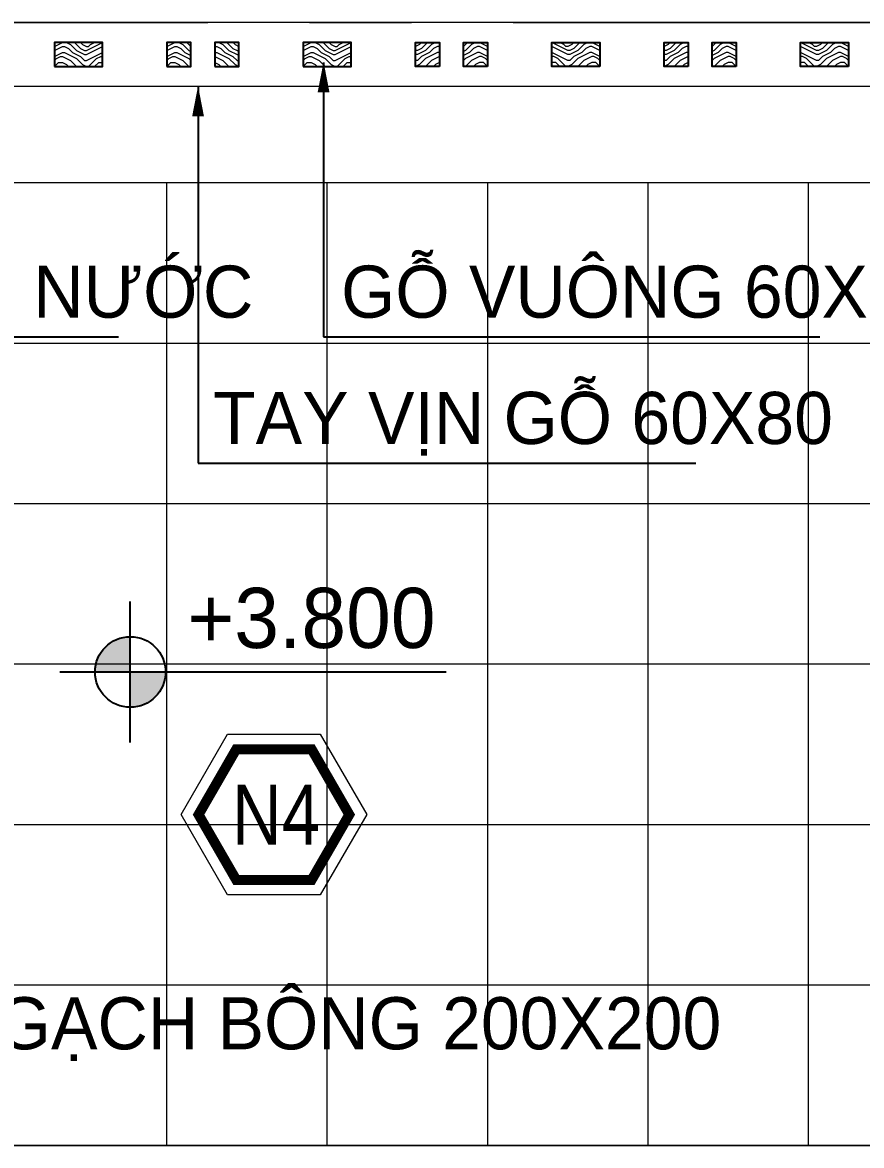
# Model space of a CAD drawing. Header units: inches. Extents: x 88947 to 296847, y 35049 to 161062.
# Drawn here: x 210032 to 211079, y 74720 to 76120 of the extents above; entities that cross this region are included whole.
import ezdxf

# ---------------------------------------------------------------- set-up
doc = ezdxf.new("R2010")
doc.units = ezdxf.units.IN
doc.header["$MEASUREMENT"] = 0
doc.linetypes.add('ACAD_ISO03W100', pattern=[30, 12, -18])
doc.linetypes.add('CENTER', pattern=[50.8, 31.75, -6.35, 6.35, -6.35])
for name, color, linetype, lineweight in [('A-Dims', 145, 'Continuous', 25), ('DIM', 7, 'Continuous', 25), ('HACTH', 8, 'Continuous', 5), ('KY HIEU', 4, 'Continuous', 25), ('netthay', 254, 'Continuous', 25), ('THAY', 3, 'Continuous', 18), ('TRUC', 252, 'ACAD_ISO03W100', 13)]:
    doc.layers.add(name, color=color, linetype=linetype, lineweight=lineweight)
doc.layers.add('text', color=2, linetype='Continuous')
doc.styles.add('DDCo-B-Helve-condense', font='VHELVCB.TTF')
doc.styles.add('FRANKO', font='VFRANKO.TTF')
doc.styles.add('TEXT', font='VHELVCN.TTF')
doc.styles.add('VNI-HELVE-CONDENSE', font='VNARIAL.TTF', dxfattribs={"width": 0.7})
doc.dimstyles.new('TAS-50', dxfattribs={"dimscale": 25, "dimtxt": 2.5, "dimasz": 0.7, "dimexe": 1.5, "dimexo": 1.5, "dimgap": 0.8, "dimtad": 1, "dimdec": 0, "dimzin": 3, "dimdsep": 46, "dimtxsty": 'VNI-HELVE-CONDENSE', "dimblk": 'TICK', "dimcen": 2.5, "dimclrt": 71, "dimazin": 2, "dimtfac": 0.75, "dimtdec": 0, "dimtix": 1, "dimtmove": 2, "dimatfit": 2, "dimldrblk": 'TICK123', "dimfxl": 1.5, "dimtolj": 1, "dimtzin": 0, "dimarcsym": 0})

# ---------------------------------------------------------------- blocks, each defined once
blk = doc.blocks.new('cd2')
h = blk.add_hatch(color=256)
h.paths.add_polyline_path([(0, 110, 0.414214), (-110, 0), (0, 0)])
h.paths.add_polyline_path([(0, -110, 0.414214), (110, 0), (0, 0)])
for p, q in [((0, -220), (0, 220)), ((-220, 0), (985, 0))]:
    blk.add_line(p, q)
blk.add_circle((0, 0), 110)
at = {"style": 'TEXT'}
blk.add_attdef('CAO ÑOÄ', (177.6, 74.7), '', height=200, dxfattribs=at)
blk = doc.blocks.new('TICK')
at = {"layer": 'A-Dims', "color": 1}
for p, q in [((0, 1.5), (0, -1.5)), ((-2, 0), (2, 0))]:
    blk.add_line(p, q, dxfattribs=at)
at = {"layer": 'A-Dims', "color": 1, "const_width": 0.788}
blk.add_lwpolyline([(-0.334, -0.349), (0.383, 0.378)], dxfattribs=at)
at = {"layer": 'A-Dims', "color": 1, "const_width": 0.394}
for points in [[(0.244, 0.517, -0.414214), (0.523, 0.517, -1)], [(0.523, 0.517, -0.414214), (0.523, 0.238, -1)], [(-0.473, -0.21, 0.414214), (-0.473, -0.488, 1)], [(-0.473, -0.488, 0.414214), (-0.195, -0.488, 1)]]:
    blk.add_lwpolyline(points, format="xyb", dxfattribs=at)
blk = doc.blocks.new('TICK123')
at = {"layer": 'A-Dims', "color": 1}
blk.add_lwpolyline([(0.046, 0, 0, 0.84, 0), (-2.111, 0, 8.4, 8.4, 0)], format="xyseb", dxfattribs=at)

msp = doc.modelspace()

# ---------------------------------------------------------------- hatches: boundary and pattern name
at = {"layer": 'HACTH'}
h = msp.add_hatch(dxfattribs=at)
h.set_pattern_fill('ENDGRAIN', color=256, scale=50, style=0, pattern_type=2)
h.set_pattern_definition([(0, (210112.224, 76065.48), (50, 50), [2.5, -47.5]), (0, (210077.224, 76070.48), (50, 50), [5, -45]), (0, (210109.724, 76072.98), (50, 50), [2.5, -47.5]), (0, (210079.724, 76077.98), (50, 50), [2.5, -47.5]), (0, (210109.724, 76080.48), (50, 50), [2.5, -47.5]), (0, (210082.224, 76082.98), (50, 50), [2.5, -47.5]), (0, (210109.724, 76085.48), (50, 50), [2.5, -47.5]), (0, (210082.224, 76090.48), (50, 50), [2.5, -27.5, 2.5, -17.5]), (0, (210082.224, 76095.48), (50, 50), [5, -25, 2.5, -17.5]), (0, (210079.724, 76102.98), (50, 50), [2.5, -7.5, 2.5, -20, 2.5, -15]), (0, (210077.224, 76107.98), (50, 50), [2.5, -10, 5, -32.5]), (0, (210109.724, 76110.48), (50, 50), [2.5, -47.5]), (0, (210077.224, 76112.98), (50, 50), [2.5, -12.5, 2.5, -32.5]), (45, (210072.224, 76065.48), (6e-15, 50), [7.071, -63.64]), (45, (210114.724, 76065.48), (6e-15, 50), [14.142, -56.569]), (45, (210114.724, 76090.48), (6e-15, 50), [3.535, -67.175]), (45, (210072.224, 76095.48), (6e-15, 50), [10.607, -60.104]), (45, (210114.724, 76095.48), (6e-15, 50), [17.678, -53.033]), (45, (210114.724, 76102.98), (6e-15, 50), [10.607, -60.104]), (315, (210104.724, 76107.98), (50, -1e-14), [3.535, -67.175]), (315, (210087.224, 76067.98), (50, -1e-14), [7.071, -63.64]), (315, (210089.724, 76087.98), (50, -1e-14), [7.07, -63.64]), (315, (210104.724, 76077.98), (50, -1e-14), [7.07, -63.64]), (315, (210102.224, 76097.98), (50, -1e-14), [7.07, -63.64]), (315, (210104.724, 76102.98), (50, -1e-14), [10.607, -60.104]), (315, (210092.224, 76072.98), (50, -1e-14), [10.607, -60.104]), (315, (210099.724, 76075.48), (50, -1e-14), [10.607, -60.104]), (315, (210092.224, 76092.98), (50, -1e-14), [10.607, -60.104]), (315, (210097.224, 76095.48), (50, -1e-14), [10.607, -60.104]), (26.565, (210074.724, 76075.48), (50, 2e-08), [5.59, -106.213]), (26.565, (210112.224, 76072.98), (50, 2e-08), [22.36, -89.443]), (26.565, (210112.224, 76080.48), (50, 2e-08), [22.36, -89.443]), (26.565, (210112.224, 76085.48), (50, 2e-08), [22.361, -33.5, 11.1805, -44.762]), (26.565, (210117.224, 76092.98), (50, 2e-08), [5.59, -106.213]), (26.565, (210072.224, 76110.48), (50, 2e-08), [5.59, -106.213]), (26.565, (210112.224, 76110.48), (50, 2e-08), [11.18, -100.623]), (333.435, (210099.724, 76065.48), (50, -2e-08), [11.18, -100.623]), (333.435, (210082.224, 76077.98), (50, -2e-08), [11.18, -100.623]), (333.435, (210082.224, 76070.48), (50, -2e-08), [5.59, -106.213]), (333.435, (210084.724, 76082.98), (50, -2e-08), [16.77, -95.033]), (333.435, (210094.724, 76082.98), (50, -2e-08), [11.18, -100.623]), (333.435, (210099.724, 76085.48), (50, -2e-08), [11.18, -100.623]), (333.435, (210084.724, 76090.48), (50, -2e-08), [5.59, -106.213]), (333.435, (210087.224, 76095.48), (50, -2e-08), [5.59, -106.213]), (333.435, (210107.224, 76105.48), (50, -2e-08), [5.59, -106.213]), (333.435, (210104.724, 76087.98), (50, -2e-08), [5.59, -106.213]), (333.435, (210082.224, 76102.98), (50, -2e-08), [16.77, -95.033]), (333.435, (210079.724, 76107.98), (50, -2e-08), [11.18, -100.623]), (333.435, (210107.224, 76092.98), (50, -2e-08), [5.59, -50.31, 5.59, -50.313]), (333.435, (210092.224, 76102.98), (50, -2e-08), [11.18, -100.623]), (333.435, (210094.724, 76107.98), (50, -2e-08), [11.18, -100.623]), (333.435, (210079.724, 76112.98), (50, -2e-08), [11.18, -100.623]), (333.435, (210094.724, 76112.98), (50, -2e-08), [11.18, -100.623])])
h.paths.add_polyline_path([(210132.2, 76095.5), (210072.2, 76095.5), (210072.2, 76065.5), (210132.2, 76065.5)])
h = msp.add_hatch(dxfattribs=at)
h.set_pattern_fill('ENDGRAIN', color=256, scale=50, style=0, pattern_type=2)
h.set_pattern_definition([(0, (210252.224, 76065.48), (50, 50), [2.5, -47.5]), (0, (210217.224, 76070.48), (50, 50), [5, -45]), (0, (210249.724, 76072.98), (50, 50), [2.5, -47.5]), (0, (210219.724, 76077.98), (50, 50), [2.5, -47.5]), (0, (210249.724, 76080.48), (50, 50), [2.5, -47.5]), (0, (210222.224, 76082.98), (50, 50), [2.5, -47.5]), (0, (210249.724, 76085.48), (50, 50), [2.5, -47.5]), (0, (210222.224, 76090.48), (50, 50), [2.5, -27.5, 2.5, -17.5]), (0, (210222.224, 76095.48), (50, 50), [5, -25, 2.5, -17.5]), (0, (210219.724, 76102.98), (50, 50), [2.5, -7.5, 2.5, -20, 2.5, -15]), (0, (210217.224, 76107.98), (50, 50), [2.5, -10, 5, -32.5]), (0, (210249.724, 76110.48), (50, 50), [2.5, -47.5]), (0, (210217.224, 76112.98), (50, 50), [2.5, -12.5, 2.5, -32.5]), (45, (210212.224, 76065.48), (6e-15, 50), [7.071, -63.64]), (45, (210254.724, 76065.48), (6e-15, 50), [14.142, -56.569]), (45, (210254.724, 76090.48), (6e-15, 50), [3.535, -67.175]), (45, (210212.224, 76095.48), (6e-15, 50), [10.607, -60.104]), (45, (210254.724, 76095.48), (6e-15, 50), [17.678, -53.033]), (45, (210254.724, 76102.98), (6e-15, 50), [10.607, -60.104]), (315, (210244.724, 76107.98), (50, -1e-14), [3.535, -67.175]), (315, (210227.224, 76067.98), (50, -1e-14), [7.071, -63.64]), (315, (210229.724, 76087.98), (50, -1e-14), [7.071, -63.64]), (315, (210244.724, 76077.98), (50, -1e-14), [7.071, -63.64]), (315, (210242.224, 76097.98), (50, -1e-14), [7.071, -63.64]), (315, (210244.724, 76102.98), (50, -1e-14), [10.607, -60.104]), (315, (210232.224, 76072.98), (50, -1e-14), [10.607, -60.104]), (315, (210239.724, 76075.48), (50, -1e-14), [10.607, -60.104]), (315, (210232.224, 76092.98), (50, -1e-14), [10.607, -60.104]), (315, (210237.224, 76095.48), (50, -1e-14), [10.607, -60.104]), (26.565, (210214.724, 76075.48), (50, 2e-08), [5.59, -106.213]), (26.565, (210252.224, 76072.98), (50, 2e-08), [22.36, -89.443]), (26.565, (210252.224, 76080.48), (50, 2e-08), [22.36, -89.443]), (26.565, (210252.224, 76085.48), (50, 2e-08), [22.361, -33.5, 11.1805, -44.762]), (26.565, (210257.224, 76092.98), (50, 2e-08), [5.59, -106.213]), (26.565, (210212.224, 76110.48), (50, 2e-08), [5.59, -106.213]), (26.565, (210252.224, 76110.48), (50, 2e-08), [11.18, -100.623]), (333.435, (210239.724, 76065.48), (50, -2e-08), [11.18, -100.623]), (333.435, (210222.224, 76077.98), (50, -2e-08), [11.18, -100.623]), (333.435, (210222.224, 76070.48), (50, -2e-08), [5.59, -106.213]), (333.435, (210224.724, 76082.98), (50, -2e-08), [16.77, -95.033]), (333.435, (210234.724, 76082.98), (50, -2e-08), [11.18, -100.623]), (333.435, (210239.724, 76085.48), (50, -2e-08), [11.18, -100.623]), (333.435, (210224.724, 76090.48), (50, -2e-08), [5.59, -106.213]), (333.435, (210227.224, 76095.48), (50, -2e-08), [5.59, -106.213]), (333.435, (210247.224, 76105.48), (50, -2e-08), [5.59, -106.213]), (333.435, (210244.724, 76087.98), (50, -2e-08), [5.59, -106.213]), (333.435, (210222.224, 76102.98), (50, -2e-08), [16.77, -95.033]), (333.435, (210219.724, 76107.98), (50, -2e-08), [11.18, -100.623]), (333.435, (210247.224, 76092.98), (50, -2e-08), [5.59, -50.31, 5.59, -50.3134]), (333.435, (210232.224, 76102.98), (50, -2e-08), [11.18, -100.623]), (333.435, (210234.724, 76107.98), (50, -2e-08), [11.18, -100.623]), (333.435, (210219.724, 76112.98), (50, -2e-08), [11.18, -100.623]), (333.435, (210234.724, 76112.98), (50, -2e-08), [11.18, -100.623])])
h.paths.add_polyline_path([(210302.2, 76095.5), (210272.2, 76095.5), (210272.2, 76065.5), (210302.2, 76065.5)])
h.paths.add_polyline_path([(210242.2, 76095.5), (210212.2, 76095.5), (210212.2, 76065.5), (210242.2, 76065.5)])
h = msp.add_hatch(dxfattribs=at)
h.set_pattern_fill('ENDGRAIN', color=256, scale=50, style=0, pattern_type=2)
h.set_pattern_definition([(0, (210422.224, 76065.48), (50, 50), [2.5, -47.5]), (0, (210387.224, 76070.48), (50, 50), [5, -45]), (0, (210419.724, 76072.98), (50, 50), [2.5, -47.5]), (0, (210389.724, 76077.98), (50, 50), [2.5, -47.5]), (0, (210419.724, 76080.48), (50, 50), [2.5, -47.5]), (0, (210392.224, 76082.98), (50, 50), [2.5, -47.5]), (0, (210419.724, 76085.48), (50, 50), [2.5, -47.5]), (0, (210392.224, 76090.48), (50, 50), [2.5, -27.5, 2.5, -17.5]), (0, (210392.224, 76095.48), (50, 50), [5, -25, 2.5, -17.5]), (0, (210389.724, 76102.98), (50, 50), [2.5, -7.5, 2.5, -20, 2.5, -15]), (0, (210387.224, 76107.98), (50, 50), [2.5, -10, 5, -32.5]), (0, (210419.724, 76110.48), (50, 50), [2.5, -47.5]), (0, (210387.224, 76112.98), (50, 50), [2.5, -12.5, 2.5, -32.5]), (45, (210382.224, 76065.48), (6e-15, 50), [7.071, -63.64]), (45, (210424.724, 76065.48), (6e-15, 50), [14.142, -56.569]), (45, (210424.724, 76090.48), (6e-15, 50), [3.535, -67.175]), (45, (210382.224, 76095.48), (6e-15, 50), [10.607, -60.104]), (45, (210424.724, 76095.48), (6e-15, 50), [17.678, -53.033]), (45, (210424.724, 76102.98), (6e-15, 50), [10.607, -60.104]), (315, (210414.724, 76107.98), (50, -1e-14), [3.535, -67.175]), (315, (210397.224, 76067.98), (50, -1e-14), [7.071, -63.64]), (315, (210399.724, 76087.98), (50, -1e-14), [7.07, -63.64]), (315, (210414.724, 76077.98), (50, -1e-14), [7.07, -63.64]), (315, (210412.224, 76097.98), (50, -1e-14), [7.07, -63.64]), (315, (210414.724, 76102.98), (50, -1e-14), [10.607, -60.104]), (315, (210402.224, 76072.98), (50, -1e-14), [10.607, -60.104]), (315, (210409.724, 76075.48), (50, -1e-14), [10.607, -60.104]), (315, (210402.224, 76092.98), (50, -1e-14), [10.607, -60.104]), (315, (210407.224, 76095.48), (50, -1e-14), [10.607, -60.104]), (26.565, (210384.724, 76075.48), (50, 2e-08), [5.59, -106.213]), (26.565, (210422.224, 76072.98), (50, 2e-08), [22.36, -89.443]), (26.565, (210422.224, 76080.48), (50, 2e-08), [22.36, -89.443]), (26.565, (210422.224, 76085.48), (50, 2e-08), [22.361, -33.5, 11.1805, -44.762]), (26.565, (210427.224, 76092.98), (50, 2e-08), [5.59, -106.213]), (26.565, (210382.224, 76110.48), (50, 2e-08), [5.59, -106.213]), (26.565, (210422.224, 76110.48), (50, 2e-08), [11.18, -100.623]), (333.435, (210409.724, 76065.48), (50, -2e-08), [11.18, -100.623]), (333.435, (210392.224, 76077.98), (50, -2e-08), [11.18, -100.623]), (333.435, (210392.224, 76070.48), (50, -2e-08), [5.59, -106.213]), (333.435, (210394.724, 76082.98), (50, -2e-08), [16.77, -95.033]), (333.435, (210404.724, 76082.98), (50, -2e-08), [11.18, -100.623]), (333.435, (210409.724, 76085.48), (50, -2e-08), [11.18, -100.623]), (333.435, (210394.724, 76090.48), (50, -2e-08), [5.59, -106.213]), (333.435, (210397.224, 76095.48), (50, -2e-08), [5.59, -106.213]), (333.435, (210417.224, 76105.48), (50, -2e-08), [5.59, -106.213]), (333.435, (210414.724, 76087.98), (50, -2e-08), [5.59, -106.213]), (333.435, (210392.224, 76102.98), (50, -2e-08), [16.77, -95.033]), (333.435, (210389.724, 76107.98), (50, -2e-08), [11.18, -100.623]), (333.435, (210417.224, 76092.98), (50, -2e-08), [5.59, -50.31, 5.59, -50.313]), (333.435, (210402.224, 76102.98), (50, -2e-08), [11.18, -100.623]), (333.435, (210404.724, 76107.98), (50, -2e-08), [11.18, -100.623]), (333.435, (210389.724, 76112.98), (50, -2e-08), [11.18, -100.623]), (333.435, (210404.724, 76112.98), (50, -2e-08), [11.18, -100.623])])
h.paths.add_polyline_path([(210442.2, 76095.5), (210382.2, 76095.5), (210382.2, 76065.5), (210442.2, 76065.5)])
h = msp.add_hatch(dxfattribs=at)
h.set_pattern_fill('ENDGRAIN', color=256, scale=50, style=0, pattern_type=2)
h.set_pattern_definition([(180, (210572.224, 76065.48), (-50, 50), [2.5, -47.5]), (180, (210607.224, 76070.48), (-50, 50), [5, -45]), (180, (210574.724, 76072.98), (-50, 50), [2.5, -47.5]), (180, (210604.724, 76077.98), (-50, 50), [2.5, -47.5]), (180, (210574.724, 76080.48), (-50, 50), [2.5, -47.5]), (180, (210602.224, 76082.98), (-50, 50), [2.5, -47.5]), (180, (210574.724, 76085.48), (-50, 50), [2.5, -47.5]), (180, (210602.224, 76090.48), (-50, 50), [2.5, -27.5, 2.5, -17.5]), (180, (210602.224, 76095.48), (-50, 50), [5, -25, 2.5, -17.5]), (180, (210604.724, 76102.98), (-50, 50), [2.5, -7.5, 2.5, -20, 2.5, -15]), (180, (210607.224, 76107.98), (-50, 50), [2.5, -10, 5, -32.5]), (180, (210574.724, 76110.48), (-50, 50), [2.5, -47.5]), (180, (210607.224, 76112.98), (-50, 50), [2.5, -12.5, 2.5, -32.5]), (135, (210612.224, 76065.48), (-6e-15, 50), [7.071, -63.64]), (135, (210569.724, 76065.48), (-6e-15, 50), [14.142, -56.569]), (135, (210569.724, 76090.48), (-6e-15, 50), [3.535, -67.175]), (135, (210612.224, 76095.48), (-6e-15, 50), [10.607, -60.104]), (135, (210569.724, 76095.48), (-6e-15, 50), [17.678, -53.033]), (135, (210569.724, 76102.98), (-6e-15, 50), [10.607, -60.104]), (225, (210579.724, 76107.98), (-50, -1e-14), [3.535, -67.175]), (225, (210597.224, 76067.98), (-50, -1e-14), [7.071, -63.64]), (225, (210594.724, 76087.98), (-50, -1e-14), [7.071, -63.64]), (225, (210579.724, 76077.98), (-50, -1e-14), [7.071, -63.64]), (225, (210582.224, 76097.98), (-50, -1e-14), [7.071, -63.64]), (225, (210579.724, 76102.98), (-50, -1e-14), [10.607, -60.104]), (225, (210592.224, 76072.98), (-50, -1e-14), [10.607, -60.104]), (225, (210584.724, 76075.48), (-50, -1e-14), [10.607, -60.104]), (225, (210592.224, 76092.98), (-50, -1e-14), [10.607, -60.104]), (225, (210587.224, 76095.48), (-50, -1e-14), [10.607, -60.104]), (153.435, (210609.724, 76075.48), (-50, 2e-08), [5.59, -106.213]), (153.435, (210572.224, 76072.98), (-50, 2e-08), [22.36, -89.443]), (153.435, (210572.224, 76080.48), (-50, 2e-08), [22.36, -89.443]), (153.435, (210572.224, 76085.48), (-50, 2e-08), [22.361, -33.5, 11.1805, -44.762]), (153.435, (210567.224, 76092.98), (-50, 2e-08), [5.59, -106.213]), (153.435, (210612.224, 76110.48), (-50, 2e-08), [5.59, -106.213]), (153.435, (210572.224, 76110.48), (-50, 2e-08), [11.18, -100.623]), (206.565, (210584.724, 76065.48), (-50, -2e-08), [11.18, -100.623]), (206.565, (210602.224, 76077.98), (-50, -2e-08), [11.18, -100.623]), (206.565, (210602.224, 76070.48), (-50, -2e-08), [5.59, -106.213]), (206.565, (210599.724, 76082.98), (-50, -2e-08), [16.77, -95.033]), (206.565, (210589.724, 76082.98), (-50, -2e-08), [11.18, -100.623]), (206.565, (210584.724, 76085.48), (-50, -2e-08), [11.18, -100.623]), (206.565, (210599.724, 76090.48), (-50, -2e-08), [5.59, -106.213]), (206.565, (210597.224, 76095.48), (-50, -2e-08), [5.59, -106.213]), (206.565, (210577.224, 76105.48), (-50, -2e-08), [5.59, -106.213]), (206.565, (210579.724, 76087.98), (-50, -2e-08), [5.59, -106.213]), (206.565, (210602.224, 76102.98), (-50, -2e-08), [16.77, -95.033]), (206.565, (210604.724, 76107.98), (-50, -2e-08), [11.18, -100.623]), (206.565, (210577.224, 76092.98), (-50, -2e-08), [5.59, -50.31, 5.59, -50.3134]), (206.565, (210592.224, 76102.98), (-50, -2e-08), [11.18, -100.623]), (206.565, (210589.724, 76107.98), (-50, -2e-08), [11.18, -100.623]), (206.565, (210604.724, 76112.98), (-50, -2e-08), [11.18, -100.623]), (206.565, (210589.724, 76112.98), (-50, -2e-08), [11.18, -100.623])])
h.paths.add_polyline_path([(210522.2, 76095.5), (210552.2, 76095.5), (210552.2, 76065.5), (210522.2, 76065.5)])
h.paths.add_polyline_path([(210582.2, 76095.5), (210612.2, 76095.5), (210612.2, 76065.5), (210582.2, 76065.5)])
h = msp.add_hatch(dxfattribs=at)
h.set_pattern_fill('ENDGRAIN', color=256, scale=50, style=0, pattern_type=2)
h.set_pattern_definition([(180, (210712.224, 76065.48), (-50, 50), [2.5, -47.5]), (180, (210747.224, 76070.48), (-50, 50), [5, -45]), (180, (210714.724, 76072.98), (-50, 50), [2.5, -47.5]), (180, (210744.724, 76077.98), (-50, 50), [2.5, -47.5]), (180, (210714.724, 76080.48), (-50, 50), [2.5, -47.5]), (180, (210742.224, 76082.98), (-50, 50), [2.5, -47.5]), (180, (210714.724, 76085.48), (-50, 50), [2.5, -47.5]), (180, (210742.224, 76090.48), (-50, 50), [2.5, -27.5, 2.5, -17.5]), (180, (210742.224, 76095.48), (-50, 50), [5, -25, 2.5, -17.5]), (180, (210744.724, 76102.98), (-50, 50), [2.5, -7.5, 2.5, -20, 2.5, -15]), (180, (210747.224, 76107.98), (-50, 50), [2.5, -10, 5, -32.5]), (180, (210714.724, 76110.48), (-50, 50), [2.5, -47.5]), (180, (210747.224, 76112.98), (-50, 50), [2.5, -12.5, 2.5, -32.5]), (135, (210752.224, 76065.48), (-6e-15, 50), [7.071, -63.64]), (135, (210709.724, 76065.48), (-6e-15, 50), [14.142, -56.569]), (135, (210709.724, 76090.48), (-6e-15, 50), [3.535, -67.175]), (135, (210752.224, 76095.48), (-6e-15, 50), [10.607, -60.104]), (135, (210709.724, 76095.48), (-6e-15, 50), [17.678, -53.033]), (135, (210709.724, 76102.98), (-6e-15, 50), [10.607, -60.104]), (225, (210719.724, 76107.98), (-50, -1e-14), [3.535, -67.175]), (225, (210737.224, 76067.98), (-50, -1e-14), [7.071, -63.64]), (225, (210734.724, 76087.98), (-50, -1e-14), [7.07, -63.64]), (225, (210719.724, 76077.98), (-50, -1e-14), [7.07, -63.64]), (225, (210722.224, 76097.98), (-50, -1e-14), [7.07, -63.64]), (225, (210719.724, 76102.98), (-50, -1e-14), [10.607, -60.104]), (225, (210732.224, 76072.98), (-50, -1e-14), [10.607, -60.104]), (225, (210724.724, 76075.48), (-50, -1e-14), [10.607, -60.104]), (225, (210732.224, 76092.98), (-50, -1e-14), [10.607, -60.104]), (225, (210727.224, 76095.48), (-50, -1e-14), [10.607, -60.104]), (153.435, (210749.724, 76075.48), (-50, 2e-08), [5.59, -106.213]), (153.435, (210712.224, 76072.98), (-50, 2e-08), [22.36, -89.443]), (153.435, (210712.224, 76080.48), (-50, 2e-08), [22.36, -89.443]), (153.435, (210712.224, 76085.48), (-50, 2e-08), [22.361, -33.5, 11.1805, -44.762]), (153.435, (210707.224, 76092.98), (-50, 2e-08), [5.59, -106.213]), (153.435, (210752.224, 76110.48), (-50, 2e-08), [5.59, -106.213]), (153.435, (210712.224, 76110.48), (-50, 2e-08), [11.18, -100.623]), (206.565, (210724.724, 76065.48), (-50, -2e-08), [11.18, -100.623]), (206.565, (210742.224, 76077.98), (-50, -2e-08), [11.18, -100.623]), (206.565, (210742.224, 76070.48), (-50, -2e-08), [5.59, -106.213]), (206.565, (210739.724, 76082.98), (-50, -2e-08), [16.77, -95.033]), (206.565, (210729.724, 76082.98), (-50, -2e-08), [11.18, -100.623]), (206.565, (210724.724, 76085.48), (-50, -2e-08), [11.18, -100.623]), (206.565, (210739.724, 76090.48), (-50, -2e-08), [5.59, -106.213]), (206.565, (210737.224, 76095.48), (-50, -2e-08), [5.59, -106.213]), (206.565, (210717.224, 76105.48), (-50, -2e-08), [5.59, -106.213]), (206.565, (210719.724, 76087.98), (-50, -2e-08), [5.59, -106.213]), (206.565, (210742.224, 76102.98), (-50, -2e-08), [16.77, -95.033]), (206.565, (210744.724, 76107.98), (-50, -2e-08), [11.18, -100.623]), (206.565, (210717.224, 76092.98), (-50, -2e-08), [5.59, -50.31, 5.59, -50.313]), (206.565, (210732.224, 76102.98), (-50, -2e-08), [11.18, -100.623]), (206.565, (210729.724, 76107.98), (-50, -2e-08), [11.18, -100.623]), (206.565, (210744.724, 76112.98), (-50, -2e-08), [11.18, -100.623]), (206.565, (210729.724, 76112.98), (-50, -2e-08), [11.18, -100.623])])
h.paths.add_polyline_path([(210692.2, 76095.5), (210752.2, 76095.5), (210752.2, 76065.5), (210692.2, 76065.5)])
h = msp.add_hatch(dxfattribs=at)
h.set_pattern_fill('ENDGRAIN', color=256, scale=50, style=0, pattern_type=2)
h.set_pattern_definition([(180, (210882.224, 76065.48), (-50, 50), [2.5, -47.5]), (180, (210917.224, 76070.48), (-50, 50), [5, -45]), (180, (210884.724, 76072.98), (-50, 50), [2.5, -47.5]), (180, (210914.724, 76077.98), (-50, 50), [2.5, -47.5]), (180, (210884.724, 76080.48), (-50, 50), [2.5, -47.5]), (180, (210912.224, 76082.98), (-50, 50), [2.5, -47.5]), (180, (210884.724, 76085.48), (-50, 50), [2.5, -47.5]), (180, (210912.224, 76090.48), (-50, 50), [2.5, -27.5, 2.5, -17.5]), (180, (210912.224, 76095.48), (-50, 50), [5, -25, 2.5, -17.5]), (180, (210914.724, 76102.98), (-50, 50), [2.5, -7.5, 2.5, -20, 2.5, -15]), (180, (210917.224, 76107.98), (-50, 50), [2.5, -10, 5, -32.5]), (180, (210884.724, 76110.48), (-50, 50), [2.5, -47.5]), (180, (210917.224, 76112.98), (-50, 50), [2.5, -12.5, 2.5, -32.5]), (135, (210922.224, 76065.48), (-6e-15, 50), [7.071, -63.64]), (135, (210879.724, 76065.48), (-6e-15, 50), [14.142, -56.569]), (135, (210879.724, 76090.48), (-6e-15, 50), [3.535, -67.175]), (135, (210922.224, 76095.48), (-6e-15, 50), [10.607, -60.104]), (135, (210879.724, 76095.48), (-6e-15, 50), [17.678, -53.033]), (135, (210879.724, 76102.98), (-6e-15, 50), [10.607, -60.104]), (225, (210889.724, 76107.98), (-50, -1e-14), [3.535, -67.175]), (225, (210907.224, 76067.98), (-50, -1e-14), [7.071, -63.64]), (225, (210904.724, 76087.98), (-50, -1e-14), [7.071, -63.64]), (225, (210889.724, 76077.98), (-50, -1e-14), [7.071, -63.64]), (225, (210892.224, 76097.98), (-50, -1e-14), [7.071, -63.64]), (225, (210889.724, 76102.98), (-50, -1e-14), [10.607, -60.104]), (225, (210902.224, 76072.98), (-50, -1e-14), [10.607, -60.104]), (225, (210894.724, 76075.48), (-50, -1e-14), [10.607, -60.104]), (225, (210902.224, 76092.98), (-50, -1e-14), [10.607, -60.104]), (225, (210897.224, 76095.48), (-50, -1e-14), [10.607, -60.104]), (153.435, (210919.724, 76075.48), (-50, 2e-08), [5.59, -106.213]), (153.435, (210882.224, 76072.98), (-50, 2e-08), [22.36, -89.443]), (153.435, (210882.224, 76080.48), (-50, 2e-08), [22.36, -89.443]), (153.435, (210882.224, 76085.48), (-50, 2e-08), [22.361, -33.5, 11.1805, -44.762]), (153.435, (210877.224, 76092.98), (-50, 2e-08), [5.59, -106.213]), (153.435, (210922.224, 76110.48), (-50, 2e-08), [5.59, -106.213]), (153.435, (210882.224, 76110.48), (-50, 2e-08), [11.18, -100.623]), (206.565, (210894.724, 76065.48), (-50, -2e-08), [11.18, -100.623]), (206.565, (210912.224, 76077.98), (-50, -2e-08), [11.18, -100.623]), (206.565, (210912.224, 76070.48), (-50, -2e-08), [5.59, -106.213]), (206.565, (210909.724, 76082.98), (-50, -2e-08), [16.77, -95.033]), (206.565, (210899.724, 76082.98), (-50, -2e-08), [11.18, -100.623]), (206.565, (210894.724, 76085.48), (-50, -2e-08), [11.18, -100.623]), (206.565, (210909.724, 76090.48), (-50, -2e-08), [5.59, -106.213]), (206.565, (210907.224, 76095.48), (-50, -2e-08), [5.59, -106.213]), (206.565, (210887.224, 76105.48), (-50, -2e-08), [5.59, -106.213]), (206.565, (210889.724, 76087.98), (-50, -2e-08), [5.59, -106.213]), (206.565, (210912.224, 76102.98), (-50, -2e-08), [16.77, -95.033]), (206.565, (210914.724, 76107.98), (-50, -2e-08), [11.18, -100.623]), (206.565, (210887.224, 76092.98), (-50, -2e-08), [5.59, -50.31, 5.59, -50.3134]), (206.565, (210902.224, 76102.98), (-50, -2e-08), [11.18, -100.623]), (206.565, (210899.724, 76107.98), (-50, -2e-08), [11.18, -100.623]), (206.565, (210914.724, 76112.98), (-50, -2e-08), [11.18, -100.623]), (206.565, (210899.724, 76112.98), (-50, -2e-08), [11.18, -100.623])])
h.paths.add_polyline_path([(210832.2, 76095.5), (210862.2, 76095.5), (210862.2, 76065.5), (210832.2, 76065.5)])
h.paths.add_polyline_path([(210892.2, 76095.5), (210922.2, 76095.5), (210922.2, 76065.5), (210892.2, 76065.5)])
h = msp.add_hatch(dxfattribs=at)
h.set_pattern_fill('ENDGRAIN', color=256, scale=50, style=0, pattern_type=2)
h.set_pattern_definition([(180, (211022.224, 76065.48), (-50, 50), [2.5, -47.5]), (180, (211057.224, 76070.48), (-50, 50), [5, -45]), (180, (211024.724, 76072.98), (-50, 50), [2.5, -47.5]), (180, (211054.724, 76077.98), (-50, 50), [2.5, -47.5]), (180, (211024.724, 76080.48), (-50, 50), [2.5, -47.5]), (180, (211052.224, 76082.98), (-50, 50), [2.5, -47.5]), (180, (211024.724, 76085.48), (-50, 50), [2.5, -47.5]), (180, (211052.224, 76090.48), (-50, 50), [2.5, -27.5, 2.5, -17.5]), (180, (211052.224, 76095.48), (-50, 50), [5, -25, 2.5, -17.5]), (180, (211054.724, 76102.98), (-50, 50), [2.5, -7.5, 2.5, -20, 2.5, -15]), (180, (211057.224, 76107.98), (-50, 50), [2.5, -10, 5, -32.5]), (180, (211024.724, 76110.48), (-50, 50), [2.5, -47.5]), (180, (211057.224, 76112.98), (-50, 50), [2.5, -12.5, 2.5, -32.5]), (135, (211062.224, 76065.48), (-6e-15, 50), [7.071, -63.64]), (135, (211019.724, 76065.48), (-6e-15, 50), [14.142, -56.569]), (135, (211019.724, 76090.48), (-6e-15, 50), [3.535, -67.175]), (135, (211062.224, 76095.48), (-6e-15, 50), [10.607, -60.104]), (135, (211019.724, 76095.48), (-6e-15, 50), [17.678, -53.033]), (135, (211019.724, 76102.98), (-6e-15, 50), [10.607, -60.104]), (225, (211029.724, 76107.98), (-50, -1e-14), [3.535, -67.175]), (225, (211047.224, 76067.98), (-50, -1e-14), [7.071, -63.64]), (225, (211044.724, 76087.98), (-50, -1e-14), [7.07, -63.64]), (225, (211029.724, 76077.98), (-50, -1e-14), [7.07, -63.64]), (225, (211032.224, 76097.98), (-50, -1e-14), [7.07, -63.64]), (225, (211029.724, 76102.98), (-50, -1e-14), [10.607, -60.104]), (225, (211042.224, 76072.98), (-50, -1e-14), [10.607, -60.104]), (225, (211034.724, 76075.48), (-50, -1e-14), [10.607, -60.104]), (225, (211042.224, 76092.98), (-50, -1e-14), [10.607, -60.104]), (225, (211037.224, 76095.48), (-50, -1e-14), [10.607, -60.104]), (153.435, (211059.724, 76075.48), (-50, 2e-08), [5.59, -106.213]), (153.435, (211022.224, 76072.98), (-50, 2e-08), [22.36, -89.443]), (153.435, (211022.224, 76080.48), (-50, 2e-08), [22.36, -89.443]), (153.435, (211022.224, 76085.48), (-50, 2e-08), [22.361, -33.5, 11.1805, -44.762]), (153.435, (211017.224, 76092.98), (-50, 2e-08), [5.59, -106.213]), (153.435, (211062.224, 76110.48), (-50, 2e-08), [5.59, -106.213]), (153.435, (211022.224, 76110.48), (-50, 2e-08), [11.18, -100.623]), (206.565, (211034.724, 76065.48), (-50, -2e-08), [11.18, -100.623]), (206.565, (211052.224, 76077.98), (-50, -2e-08), [11.18, -100.623]), (206.565, (211052.224, 76070.48), (-50, -2e-08), [5.59, -106.213]), (206.565, (211049.724, 76082.98), (-50, -2e-08), [16.77, -95.033]), (206.565, (211039.724, 76082.98), (-50, -2e-08), [11.18, -100.623]), (206.565, (211034.724, 76085.48), (-50, -2e-08), [11.18, -100.623]), (206.565, (211049.724, 76090.48), (-50, -2e-08), [5.59, -106.213]), (206.565, (211047.224, 76095.48), (-50, -2e-08), [5.59, -106.213]), (206.565, (211027.224, 76105.48), (-50, -2e-08), [5.59, -106.213]), (206.565, (211029.724, 76087.98), (-50, -2e-08), [5.59, -106.213]), (206.565, (211052.224, 76102.98), (-50, -2e-08), [16.77, -95.033]), (206.565, (211054.724, 76107.98), (-50, -2e-08), [11.18, -100.623]), (206.565, (211027.224, 76092.98), (-50, -2e-08), [5.59, -50.31, 5.59, -50.313]), (206.565, (211042.224, 76102.98), (-50, -2e-08), [11.18, -100.623]), (206.565, (211039.724, 76107.98), (-50, -2e-08), [11.18, -100.623]), (206.565, (211054.724, 76112.98), (-50, -2e-08), [11.18, -100.623]), (206.565, (211039.724, 76112.98), (-50, -2e-08), [11.18, -100.623])])
h.paths.add_polyline_path([(211002.2, 76095.5), (211062.2, 76095.5), (211062.2, 76065.5), (211002.2, 76065.5)])
h = msp.add_hatch(dxfattribs=at)
h.set_pattern_fill('TAS_GACH400X400', color=256, scale=0.5, style=0, pattern_type=2)
h.set_pattern_definition([(0, (209012.22, 74720.67), (0, 200), []), (90, (209012.22, 74720.67), (-200, 1e-14), [200, 0])])
h.paths.add_polyline_path([(211812.2, 74720.5), (211812.2, 75920.5), (209012.2, 75920.5), (209012.2, 74720.5)])

# ---------------------------------------------------------------- linework, layer by layer
msp.add_lwpolyline([(211812.2, 74720.5), (211812.2, 75920.5), (209012.2, 75920.5), (209012.2, 74720.5)], close=True, dxfattribs=at)
at = {"layer": 'HACTH', "color": 252}
msp.add_lwpolyline([(210230.1, 75133), (210288, 75233.2), (210403.6, 75233.2), (210461.5, 75133), (210403.6, 75032.8), (210288, 75032.8)], close=True, dxfattribs=at)
at = {"layer": 'KY HIEU', "const_width": 12.5}
msp.add_lwpolyline([(210251.8, 75133), (210298.8, 75214.5), (210392.8, 75214.5), (210439.8, 75133), (210392.8, 75051.6), (210298.8, 75051.6)], close=True, dxfattribs=at)
at = {"layer": 'netthay'}
for points in [[(210072.2, 76065.5), (210132.2, 76065.5), (210132.2, 76095.5), (210072.2, 76095.5)], [(210212.2, 76065.5), (210242.2, 76065.5), (210242.2, 76095.5), (210212.2, 76095.5)], [(210272.2, 76065.5), (210302.2, 76065.5), (210302.2, 76095.5), (210272.2, 76095.5)], [(210382.2, 76065.5), (210442.2, 76065.5), (210442.2, 76095.5), (210382.2, 76095.5)], [(210552.2, 76065.5), (210522.2, 76065.5), (210522.2, 76095.5), (210552.2, 76095.5)], [(210612.2, 76065.5), (210582.2, 76065.5), (210582.2, 76095.5), (210612.2, 76095.5)], [(210752.2, 76065.5), (210692.2, 76065.5), (210692.2, 76095.5), (210752.2, 76095.5)], [(210862.2, 76065.5), (210832.2, 76065.5), (210832.2, 76095.5), (210862.2, 76095.5)], [(210922.2, 76065.5), (210892.2, 76065.5), (210892.2, 76095.5), (210922.2, 76095.5)], [(211062.2, 76065.5), (211002.2, 76065.5), (211002.2, 76095.5), (211062.2, 76095.5)]]:
    msp.add_lwpolyline(points, close=True, dxfattribs=at)
at = {"layer": 'THAY'}
for points in [[(212012.2, 74720.5), (212012.2, 76120.5), (208812.2, 76120.5), (208812.2, 74720.5)], [(211932.2, 74720.5), (211932.2, 76040.5), (208892.2, 76040.5), (208892.2, 74720.5)], [(211812.2, 74720.5), (211812.2, 75920.5), (209012.2, 75920.5), (209012.2, 74720.5)]]:
    msp.add_lwpolyline(points, dxfattribs=at)
at = {"layer": 'TRUC', "linetype": 'CENTER', "ltscale": 20}
msp.add_lwpolyline([(208612.2, 76120.5), (212212.2, 76120.5)], dxfattribs=at)

# ---------------------------------------------------------------- block references
at = {"layer": 'KY HIEU'}
ref = msp.add_blockref('cd2', (210166.7, 75310.8), dxfattribs=dict(at, xscale=0.3999999999941792, yscale=0.3999999999941792, zscale=0.4))
ref.add_attrib('CAO ÑOÄ', '+3.800', (210237.8, 75340.7), dxfattribs={"layer": '0', "height": 75, "style": 'FRANKO'})

# ---------------------------------------------------------------- texts
at = {"layer": 'KY HIEU', "style": 'DDCo-B-Helve-condense'}
msp.add_text('N4', height=75, dxfattribs=at).set_placement((210293.5, 75095.4))
at = {"layer": 'text', "style": 'FRANKO'}
for s, p in [('GÔØ CHAÉN NÖÔÙC', (209609, 75752.4)), ('GOÃ VUOÂNG 60X30', (210429.6, 75752.4)), ('TAY VÒN GOÃ 60X80', (210269.9, 75595)), ('NEÀN LAÙT GAÏCH BOÂNG 200X200', (209609, 74840.4))]:
    msp.add_text(s, height=65, dxfattribs=at).set_placement(p)

# ---------------------------------------------------------------- leaders
at = {"layer": 'DIM'}
for points in [[(210407.7, 76070.5), (210407.7, 75728.7), (211026.5, 75728.7)], [(210251.2, 76040.5), (210251.2, 75571.3), (210871.9, 75571.3)], [(209589.3, 75920.5), (209589.3, 75728.7), (210152.1, 75728.7)]]:
    msp.add_leader(points, dimstyle='TAS-50', dxfattribs=at)

doc.saveas('drawing.dxf')
